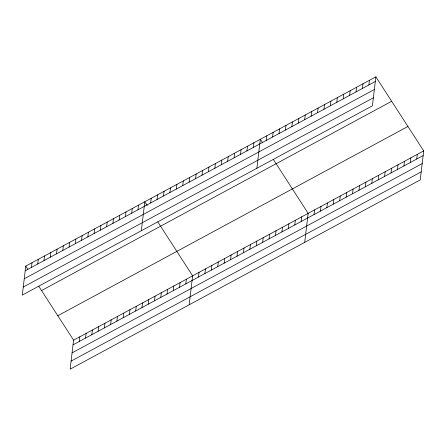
<?xml version="1.0" encoding="UTF-8"?>
<svg xmlns="http://www.w3.org/2000/svg" width="446" height="446" viewBox="0 0 446 446"><rect width="100%" height="100%" fill="white"/><g stroke="black" fill="none" stroke-linecap="round" stroke-linejoin="round"><path stroke-width="0.67" d="M25.757 266.1L22.3 295.09L372.404 105.814L375.861 76.829L25.757 266.1L27.864 269.362M31.465 267.377L32.023 262.716M37.732 263.987L38.289 259.327M43.998 260.598L44.55 255.943M50.259 257.214L50.816 252.553M56.525 253.824L57.082 249.169M62.791 250.44L63.349 245.779M69.058 247.051L69.609 242.395M75.324 243.667L75.876 239.006M81.585 240.277L82.142 235.616M38.735 286.204L73.596 340.187L70.139 369.171L420.243 179.9L423.7 150.91L375.861 76.829M87.851 236.893L88.408 232.232M79.304 341.458L79.856 336.802M94.117 233.503L94.675 228.843M85.571 338.074L86.123 333.413M100.383 230.119L100.935 225.459M91.831 334.684L92.389 330.029M106.644 226.73L107.202 222.069M98.098 331.3L98.655 326.639M112.91 223.346L113.468 218.685M104.364 327.91L104.921 323.25M119.177 219.956L119.734 215.295M110.63 324.526L111.182 319.866M125.443 216.566L125.995 211.911M116.891 321.137L117.449 316.476M131.709 213.182L132.261 208.522M123.157 317.753L123.715 313.092M137.97 209.793L138.528 205.138M129.424 314.363L129.981 309.702M141.337 230.733L144.794 201.748L147.247 205.55M135.69 310.979L136.242 306.318M150.653 202.936L151.211 198.28M141.956 307.589L142.508 302.929M157.076 199.468L157.628 194.807M148.217 304.205L148.774 299.545M163.492 196L164.05 191.34M154.483 300.816L155.041 296.155M169.909 192.527L170.467 187.866M160.75 297.426L161.307 292.771M176.332 189.059L176.884 184.399M167.016 294.042L167.568 289.382M182.749 185.586L183.306 180.925M173.277 290.653L173.834 285.998M189.165 182.119L189.723 177.458M179.543 287.269L180.1 282.608M195.588 178.645L196.14 173.99M185.809 283.879L186.367 279.218M202.005 175.178L202.562 170.517M189.171 304.819L192.627 275.834L157.773 221.852M208.421 171.71L208.979 167.049M198.492 277.022L199.05 272.361M214.844 168.237L215.396 163.576M204.909 273.554L205.467 268.893M221.261 164.769L221.818 160.108M211.332 270.081L211.883 265.426M227.677 161.296L228.235 156.635M217.748 266.613L218.306 261.953M234.1 157.828L234.652 153.168M224.165 263.146L224.723 258.485M240.517 154.355L241.074 149.7M230.588 259.672L231.139 255.012M246.933 150.887L247.491 146.227M237.004 256.205L237.562 251.544M253.356 147.42L253.908 142.759M243.421 252.731L243.979 248.071M256.874 168.276L260.33 139.286L262.432 142.547M249.844 249.264L250.396 244.603M266.19 140.479L266.747 135.818M256.26 245.791L256.818 241.135M272.612 137.006L273.164 132.345M262.677 242.323L263.235 237.662M279.029 133.538L279.586 128.877M269.1 238.855L269.652 234.195M285.446 130.065L286.003 125.41M275.517 235.382L276.074 230.721M291.868 126.597L292.42 121.936M281.933 231.914L282.491 227.254M298.285 123.129L298.837 118.469M288.356 228.441L288.908 223.78M304.702 119.656L305.259 114.996M294.773 224.974L295.33 220.313M311.118 116.189L311.676 111.528M301.189 221.5L301.747 216.845M317.541 112.715L318.093 108.055M304.707 242.356L308.164 213.372L273.309 159.389M323.958 109.248L324.515 104.587M314.029 214.565L314.586 209.904M330.375 105.774L330.932 101.119M320.445 211.092L321.003 206.431M336.797 102.307L337.349 97.646M326.868 207.624L327.42 202.963M343.214 98.839L343.771 94.178M333.285 204.151L333.837 199.49M349.631 95.366L350.188 90.705M339.701 200.683L340.259 196.023M356.053 91.898L356.605 87.238M346.118 197.21L346.676 192.555M362.47 88.425L363.027 83.764M352.541 193.742L353.093 189.082M368.887 84.957L369.444 80.297M358.958 190.275L359.515 185.614M365.374 186.802L365.932 182.141M371.797 183.334L372.349 178.673M378.214 179.861L378.771 175.2M384.63 176.393L385.188 171.732M391.053 172.92L391.605 168.265M397.47 169.452L398.027 164.791M403.886 165.984L404.444 161.324M410.309 162.511L410.861 157.851M416.726 159.044L417.283 154.383M25.199 270.761L375.309 81.484M24.246 278.789L374.35 89.512M23.259 287.062L373.363 97.785M41.545 290.552L391.649 101.275M57.807 315.74L407.912 126.463M73.596 340.187L423.7 150.91M73.038 344.847L423.142 155.57M72.079 352.875L422.189 163.598M71.092 361.143L421.202 171.872"/></g></svg>
